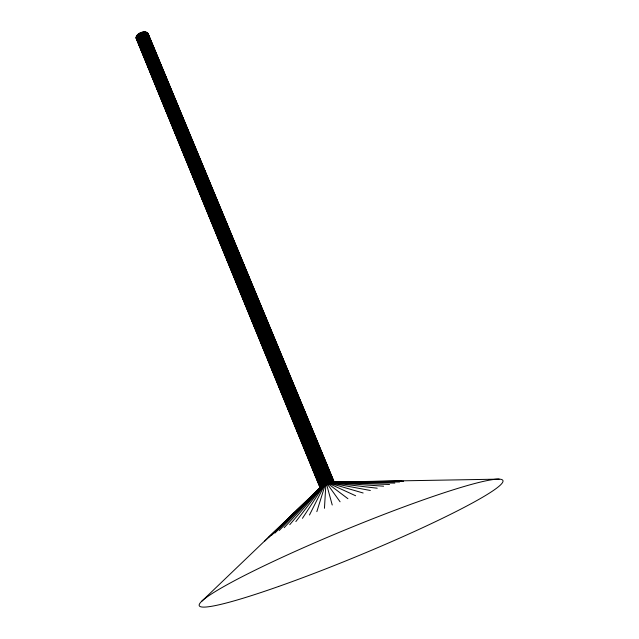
<?xml version="1.0" encoding="UTF-8"?>
<svg xmlns="http://www.w3.org/2000/svg" width="639" height="639" viewBox="0 0 639 639"><rect width="100%" height="100%" fill="white"/><g stroke="black" fill="none" stroke-linecap="round" stroke-linejoin="round"><path stroke-width="0.96" d="M148.272 34.73C146.85 28.324 133.208 34.011 136.898 39.498M324.452 508.301L325.882 484.098M316.84 511.647L325.411 484.066M309.484 514.994L324.66 484.825M302.455 518.317L324.396 484.626M295.849 521.56L324.189 484.53M289.731 524.691L324.053 484.442M284.163 527.686L323.302 485.097M318.629 490.145L320.642 487.964M317.767 490.76L320.506 487.892M279.195 530.506L323.246 485.009M315.57 492.717L320.443 487.789M274.882 533.126L322.495 485.656M299.26 508.604L304.188 503.732M307 500.952L311.225 496.775M314.739 493.292L320.371 487.733M271.255 535.506L322.447 485.624M271.16 535.474L275.433 531.321M279.706 527.167L281.136 525.777M283.98 523.014L293.948 513.317M296.8 510.545L312.471 495.321M313.893 493.931L320.299 487.701M268.348 537.647L321.018 486.958M264.738 541.105L320.299 487.645L201.828 601.195M499.123 479.138L332.967 482.046L364.797 481.702M333.957 482.046L364.781 481.598M372.729 481.479L401.564 481.055M366.786 481.678L403.6 481.247M333.973 482.094L364.861 481.838M332.959 482.149L399.551 482.006M329.988 482.213L394.846 483.092M329.972 482.309L389.518 484.49M329.972 482.445L383.616 486.199M329.94 482.629L377.21 488.204M328.893 482.709L370.356 490.48M327.903 482.717L363.136 493.004M327.799 482.988L355.619 495.752M327.567 483.348L347.904 498.684M327.128 483.731L340.076 501.783M148.072 33.563L334.221 482.118M147.873 33.228L334.165 482.261M147.601 32.924L333.901 481.87M147.274 32.653L333.638 481.862M149.726 38.835L150.868 41.599M153.16 47.126L153.927 48.963M155.453 52.654L156.603 55.409M157.362 57.254L158.512 60.018M159.271 61.855L161.563 67.383M162.713 70.146L164.239 73.828M165.006 75.666L166.148 78.429M166.915 80.274L168.057 83.038M169.583 86.72L170.733 89.484M177.227 105.131L178.369 107.895M179.136 109.74L180.278 112.496M182.57 118.023L183.337 119.868M184.863 123.551L186.013 126.306M186.772 128.151L187.922 130.915M188.681 132.752L189.831 135.516M192.123 141.043L192.882 142.88M194.416 146.571L195.558 149.326M196.325 151.171L197.467 153.935M198.234 155.772L200.526 161.3M208.546 180.637L209.688 183.401M210.455 185.238L211.605 188.002M216.182 199.048L217.332 201.812M218.091 203.657L219.241 206.413M223.826 217.468L224.968 220.231M225.735 222.068L226.877 224.832M227.644 226.669L228.786 229.433M231.078 234.96L231.845 236.797M233.371 240.488L234.521 243.243M235.28 245.088L236.43 247.852M237.956 251.534L239.106 254.298M247.509 274.554L248.651 277.318M255.145 292.966L256.287 295.729M257.054 297.574L258.196 300.33M258.963 302.175L260.113 304.939M264.69 315.986L265.84 318.749M266.607 320.586L267.749 323.35M286.464 368.471L287.614 371.235M294.1 386.883L295.25 389.646M296.017 391.491L297.159 394.247M297.926 396.092L299.068 398.856M308.238 420.949L309.38 423.713M325.427 462.388L326.569 465.152M146.882 32.429L333.302 481.886M146.443 32.238L333.278 482.868M145.956 32.094L332.799 482.956M145.42 31.998L332.272 483.084M144.845 31.95L331.298 482.325M144.246 31.95L330.667 482.509M143.615 31.998L330.363 483.643M142.976 32.086L329.277 482.964M142.321 32.23L328.925 484.154M141.666 32.413L328.174 484.434M141.019 32.645L327.416 484.737M140.38 32.909L326.657 485.049M139.765 33.212L325.531 484.45M139.174 33.547L325.179 485.704M138.623 33.915L324.484 486.031M138.112 34.306L323.813 486.359M137.641 34.722L323.19 486.678M137.225 35.145L322.615 486.998M136.866 35.584L321.721 486.367M136.57 36.032L321.649 487.573M136.331 36.479L321.257 487.845M136.163 36.918L320.946 488.084M136.067 37.358L320.706 488.3M137.281 40.417L161.459 99.484M162.218 101.329L171.667 124.405M172.418 126.25L215.119 230.535M215.878 232.38L223.434 250.839M224.185 252.685L225.319 255.456M226.078 257.301L233.634 275.76M234.393 277.606L256.686 332.056M257.437 333.901L266.886 356.969M267.645 358.814L277.086 381.89M277.845 383.735L279.73 388.352M280.489 390.197L285.401 402.195M286.16 404.04L289.938 413.265M290.689 415.118L300.138 438.186M300.897 440.031L310.338 463.107M311.097 464.952L318.653 483.411M319.412 485.257L320.546 488.02M136.035 37.773L320.538 488.484M136.075 38.172L320.53 488.859M326.521 484.066L332.232 505.002M278.636 586.458A164.183 14.473 -22.4 0 0 502.965 480.68A164.183 14.473 -22.4 0 0 271.751 562.176A164.183 14.473 -22.4 0 0 278.636 586.458"/></g></svg>
